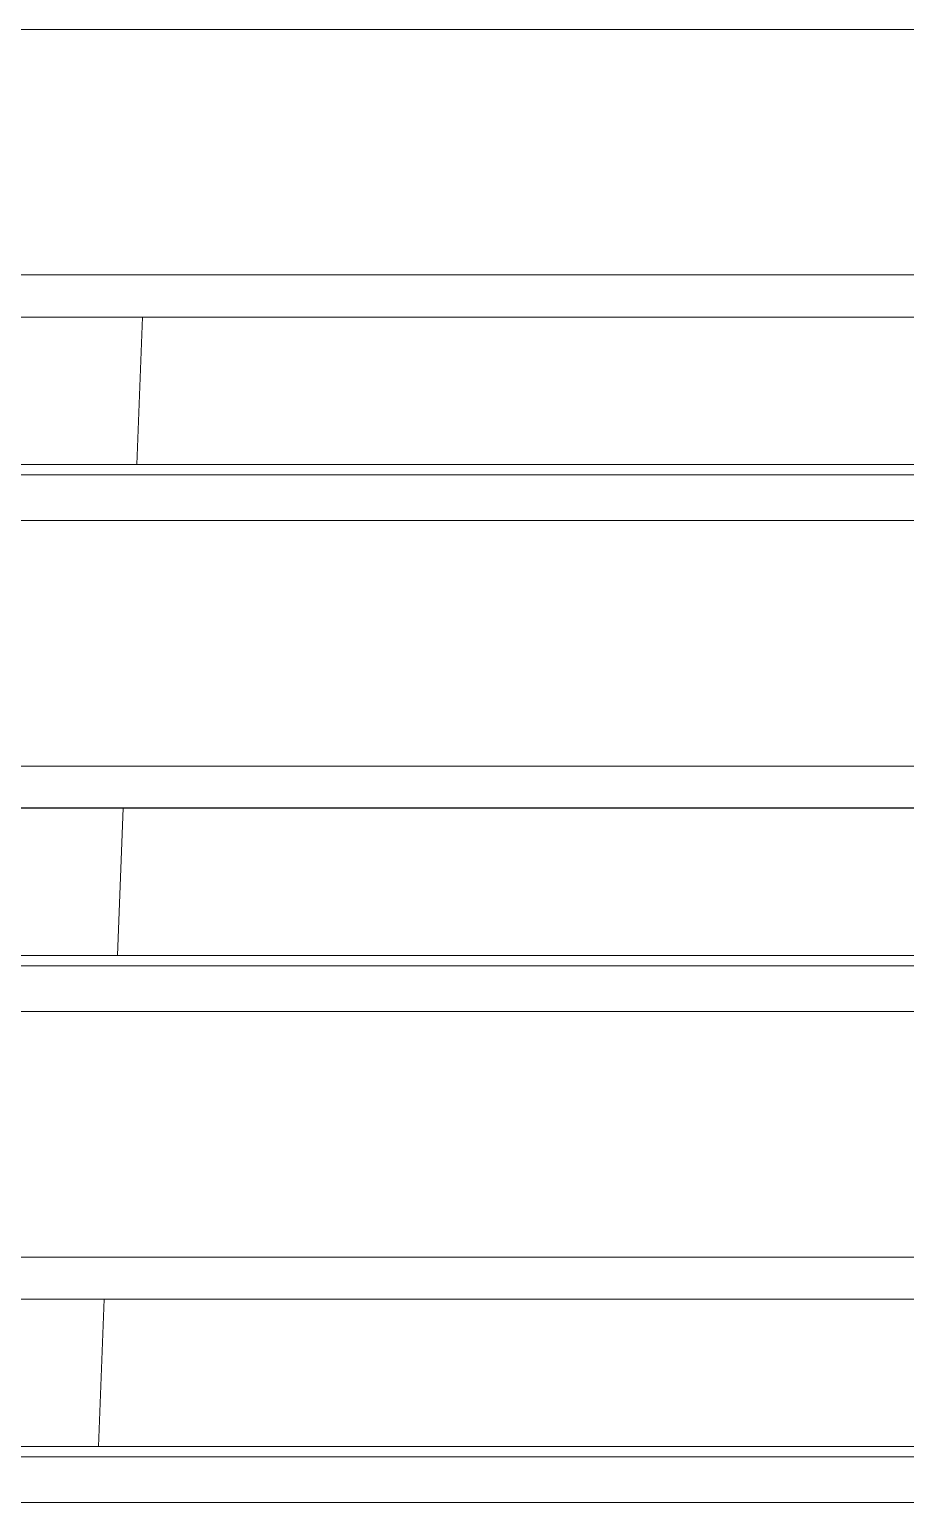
# Model space of a CAD drawing. Header units: inches. Extents: x -16 to 183, y -17 to 123.
# Drawn here: x -3.59 to 0.34, y 74.06 to 80.67 of the extents above; entities that cross this region are included whole.
import ezdxf

# ---------------------------------------------------------------- set-up
doc = ezdxf.new("R2010")
doc.units = ezdxf.units.IN
doc.layers.add('ZANO_R', color=7, linetype='Continuous', lineweight=0)

msp = doc.modelspace()

# ---------------------------------------------------------------- linework, layer by layer
at = {"layer": 'ZANO_R'}
for p, q in [((62.98564, 80.66803), (-7.48676, 80.66803)), ((-7.48676, 79.56665), (62.98564, 79.56665)), ((62.98564, 79.37811), (-7.48676, 79.37811)), ((-3.10541, 78.71681), (-3.07963, 79.37811)), ((-7.48676, 78.71698), (62.98564, 78.71698)), ((62.98564, 78.71681), (-7.48676, 78.71681)), ((-7.48676, 78.67026), (62.98564, 78.67026)), ((62.98564, 78.46527), (-7.48676, 78.46527)), ((-7.48676, 77.36389), (62.98564, 77.36389)), ((62.98564, 77.17553), (-7.48676, 77.17553)), ((62.98564, 77.17535), (-7.48676, 77.17535)), ((-3.19127, 76.51405), (-3.16549, 77.17553)), ((-7.48676, 76.51423), (62.98564, 76.51423)), ((62.98564, 76.51405), (-7.48676, 76.51405)), ((-7.48676, 76.4675), (62.98564, 76.4675)), ((62.98564, 76.26251), (-7.48676, 76.26251)), ((-7.48676, 75.16114), (62.98564, 75.16114)), ((62.98564, 74.97277), (-7.48676, 74.97277)), ((62.98564, 74.9726), (-7.48676, 74.9726)), ((-3.27714, 74.31129), (-3.25136, 74.97277)), ((-7.48676, 74.31147), (62.98564, 74.31147)), ((62.98564, 74.31129), (-7.48676, 74.31129)), ((-7.48676, 74.26474), (62.98564, 74.26474)), ((62.98564, 74.05976), (-7.48676, 74.05976))]:
    msp.add_line(p, q, dxfattribs=at)

doc.saveas('drawing.dxf')
